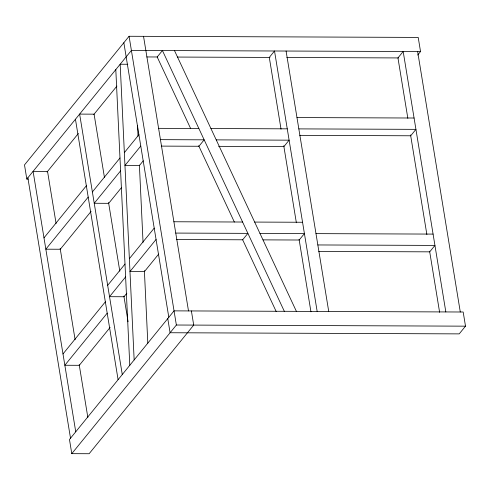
<?xml version="1.0" encoding="UTF-8"?>
<svg xmlns="http://www.w3.org/2000/svg" width="490" height="490" viewBox="0 0 490 490"><rect width="100%" height="100%" fill="white"/><g stroke="black" fill="none" stroke-linecap="round" stroke-linejoin="round"><path stroke-width="0.73" d="M417.682 55.076L420.53 51.566L418.215 37.412L129.078 36.272L24.5 164.91L26.815 179.064L28.34 179.071M26.815 179.064L131.394 50.427L420.53 51.566M47.058 172.008L78.382 133.476M93.804 114.507L116.939 86.05M43.984 237.871L86.338 185.771M88.194 197.096L45.84 249.196L60.301 249.251L91.097 211.362M92.377 191.951L119.989 157.988M124.35 152.623L138.915 134.707M120.595 170.845L94.233 203.276L108.688 203.332L121.63 187.413M140.765 146.032L124.962 165.479L139.417 165.534L143.252 160.818M107.678 285.37L125.005 264.055M129.366 258.689L154.209 228.126M62.996 353.933L105.344 301.84M125.612 276.911L109.527 296.695L123.988 296.75L126.824 293.259M156.065 239.451L129.972 271.546L144.434 271.601L158.662 254.096M107.2 313.165L64.845 365.258L79.306 365.313L110.109 327.43M191.394 310.936L193.709 325.091L89.131 453.728L71.785 453.66L176.363 325.023L129.078 36.272M71.785 453.66L69.47 439.505L174.042 310.868L463.185 312.007L465.5 326.162L459.228 333.88L170.085 332.741L167.77 318.586M146.816 56.944L157.529 56.981M177.417 57.061L269.972 57.428M286.797 57.489L398.474 57.93M127.78 64.264L120.172 64.233L134.156 359.936M296.977 117.563L414.081 118.023M158.601 128.337L198.86 128.49M210.927 128.539L287.269 128.839M298.833 128.888L415.93 129.348L410.706 135.779L299.727 135.344M160.451 139.656L204.159 139.828L198.934 146.259L161.253 146.112M216.231 139.877L289.118 140.165L283.894 146.596L218.595 146.339M173.895 221.756L242.587 222.025M254.659 222.074L302.563 222.258M175.751 233.075L247.891 233.363L242.66 239.794L176.596 239.53M259.957 233.405L304.419 233.583L299.188 240.014L263.02 239.873M315.983 233.626L433.087 234.091M317.839 244.951L434.942 245.41L429.712 251.842L318.733 251.407M176.363 325.023L465.5 326.162M174.489 50.599L296.395 311.352M284.329 311.303L162.423 50.55L157.192 56.981L190.586 128.411M198.689 145.751L234.355 222.031M242.464 239.371L276.182 311.493M417.639 51.554L460.294 311.995M445.833 311.94L403.184 51.499L397.954 57.93L407.845 118.323M410.565 134.928L426.882 234.575M429.601 251.186L439.616 312.332M286.08 51.04L328.735 311.481M317.165 311.432L274.516 50.991L269.292 57.422L281.033 129.139M283.753 145.744L296.364 222.748M299.084 239.353L310.948 311.824M143.533 36.334L188.497 310.923M123.847 42.704L168.811 317.3M104.468 177.57L94.086 114.158L79.631 114.103L122.279 374.544M108.547 202.48L119.799 271.178M123.878 296.089L128.08 321.759M75.448 119.248L118.096 379.689M56.081 223.489L47.548 171.402L33.093 171.347L75.742 431.788M60.16 248.399L75.117 339.741M79.196 364.658L87.851 417.498M27.863 177.778L70.511 438.219M137.519 125.416L138.027 136.11M139.399 165.148L143.049 242.323M144.385 270.59L147.815 343.184M115.805 69.598L129.789 365.301"/></g></svg>
